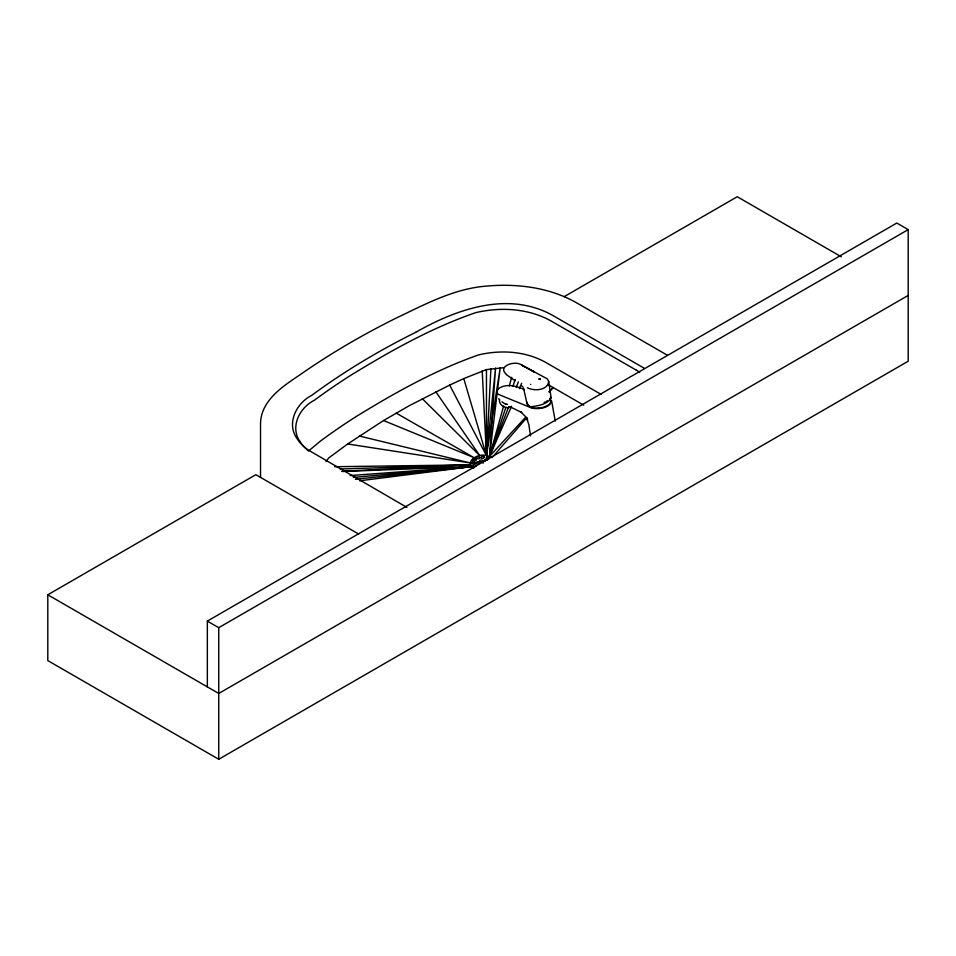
<?xml version="1.0" encoding="UTF-8"?>
<svg xmlns="http://www.w3.org/2000/svg" width="956" height="956" viewBox="0 0 956 956"><rect width="100%" height="100%" fill="white"/><g stroke="black" fill="none" stroke-linecap="round" stroke-linejoin="round"><path stroke-width="1.43" d="M526.971 417.497L492.161 457.506L486.449 455.642L486.461 369.59L503.752 367.713M473.758 468.141C463.517 461.151 479.219 452.774 486.449 455.642L490.918 368.646M525.848 416.995L489.532 456.359L495.531 368.024L486.449 455.642L449.679 385.089L409.084 405.798L383.547 420.544L347.673 443.978L328.613 458.032L326.02 461.64M527.079 402.309L527.354 404.579L530.484 406.85C537.595 405.918 547.477 404.531 551.134 397.827L548.696 381.456L547.274 378.839L521.713 365.12C515.81 359.946 496.845 366.076 506.19 374.083M511.556 406.264L489.532 456.359L500.215 367.713L486.449 455.642L463.78 378.576L486.461 369.59M508.735 406.73L489.532 456.359L503.645 406.061M509.285 385.937L511.699 377.321M489.532 456.359L505.879 407.411M512.882 386.427L515.212 379.436M516.204 387.443L518.343 381.922M519.299 388.662L521.677 383.248M549.21 391.924L553.082 387.479L549.043 391.852M308.848 450.766L320.308 441.17A754.045 435.339 0 0 1 356.182 416.529C395.127 392.641 435.494 369.924 478.741 354.867C500.92 349.693 525.453 351.091 545.601 362.348L601.109 394.398M546.366 401.389L547.31 400.767M207.344 686.898L207.344 621.101L896.8 223.047L908.2 229.619L908.2 361.213L218.745 759.267L47.8 660.584L47.8 594.787L255.838 474.678L358.715 534.069M564.255 296.611L737.255 196.733L841.364 256.829M207.344 621.101L218.745 627.686L908.2 229.619M908.2 295.416L218.745 693.47L47.8 594.787M415.633 332.353C456.669 309.027 508.58 290.457 553.237 315.707L644.153 368.191M449.679 385.089L463.78 378.576M544.084 402.452L545.255 401.962M510.731 406.921C506.071 409.276 499.39 405.607 499.355 400.265M359.587 480.808L471.75 466.612L342.176 471.499M355.417 479.303L471.75 466.612L350.135 475.562M487.333 457.147L488.181 457.135A1.697 0.98 0 0 1 489.364 457.757M485.409 459.525L486.257 459.513A1.589 0.92 0 0 1 487.44 460.159L487.5 460.398M472.826 461.915L473.674 461.891M353.338 477.438L471.75 466.612M342.021 471.284L470.507 464.843L334.624 466.719M340.264 469.002L470.507 464.843M474.917 458.94L474.057 458.964A1.697 0.98 0 0 0 472.909 459.657L472.921 460.159M478.072 461.999L477.211 462.023A1.697 0.98 0 0 0 476.064 462.716L476.076 463.206M530.711 384.312L530.711 384.503M347.673 443.978L470.113 462.919L359.289 436.008M524.318 389.594C516.814 386.164 507.505 383.428 499.773 387.837C496.284 389.008 495.567 394.015 499.653 394.876L530.735 407.638C536.806 410.279 554.91 407.579 549.939 398.64M505.664 403.814L507.493 404.436M383.547 420.544L473.997 457.649L396.154 413.088M509.608 406.587L521.641 412.466L520.841 411.893L525.657 416.78M527.413 387.754C534.057 391.279 547.633 390.61 548.696 381.456M550.405 397.158L551.134 397.827M667.36 355.238L575.404 302.144C548.421 287.206 516.563 283.37 486.198 286.119C453.491 288.712 424.273 304.761 395.198 318.563C361.858 335.197 329.581 354.019 299.085 375.433C281.614 387.084 259.948 401.508 260.522 425.229L260.522 477.343M636.397 370.223L550.967 320.905C528.298 308.334 500.753 306.816 475.849 312.612C431.574 327.765 390.347 351.055 350.529 375.433A762.052 439.975 0 0 0 314.273 400.325C299.837 407.435 289.847 426.555 299.718 441.17M547.955 384.527L583.746 405.177M406.921 507.409L308.167 449.977A71.688 41.383 0 0 1 296.647 438.027C286.358 422.803 296.695 402.846 311.728 395.378A765.732 442.09 0 0 1 415.633 332.353M505.82 404.472L501.948 401.783M506.238 374.561L514.914 380.596M521.749 385.877L522.956 387.084M422.325 398.7L479.804 455.689L435.852 391.805M498.674 398.736L499.857 399.978M526.589 418.226L528.788 424.297L530.52 435.793M489.364 457.781L489.376 458.271A1.697 0.98 0 0 1 488.229 458.964L487.381 458.988A1.589 0.92 0 0 1 486.198 458.342L486.186 457.852A1.589 0.92 0 0 1 487.261 457.219M484.286 457.099L484.298 457.589A1.697 0.98 0 0 1 483.15 458.283L482.29 458.306A1.697 0.98 0 0 1 480.999 457.613M482.804 460.673L482.816 461.162A1.697 0.98 0 0 1 481.669 461.868L480.82 461.879A1.697 0.98 0 0 1 479.53 461.198M481.119 457.661L481.107 457.171A1.697 0.98 0 0 1 482.254 456.466L483.103 456.454A1.697 0.98 0 0 1 484.393 457.147M479.649 457.613L479.661 458.103A1.697 0.98 0 0 1 478.514 458.808L477.665 458.82A1.697 0.98 0 0 1 476.363 458.139M479.637 461.234L479.625 460.744A1.697 0.98 0 0 1 480.772 460.051L481.621 460.027A1.697 0.98 0 0 1 482.911 460.72M479.243 462.644L479.255 463.134A1.697 0.98 0 0 1 478.108 463.839L477.259 463.851A1.697 0.98 0 0 1 475.969 463.17M476.482 458.187L476.47 457.685A1.697 0.98 0 0 1 477.618 456.992L478.466 456.968A1.697 0.98 0 0 1 479.649 457.601M476.088 459.585L476.1 460.075A1.697 0.98 0 0 1 474.953 460.78L474.104 460.792A1.697 0.98 0 0 1 472.814 460.111M523.53 388.136L527.055 403.838M551.612 400.958L555.221 421.07M527.533 403.695L527.855 405.117A13.886 6.501 -8 0 0 529.863 406.85L532.026 407.662A13.886 6.489 -8 0 0 536.101 408.188L542.207 407.555A13.886 6.501 -8 0 0 546.294 406.157L548.505 404.878A13.886 6.501 -8 0 0 550.572 402.727L550.62 399.811A13.886 6.513 -8 0 0 550.106 399.178M482.206 370.809L486.449 455.642M218.745 627.686L218.745 759.267M482.971 463.17A1.697 0.98 0 0 1 483.306 463.003M485.05 461.282A1.589 0.92 0 0 1 484.274 460.72L484.262 460.23A1.589 0.92 0 0 1 485.325 459.597M474.941 458.94A1.697 0.98 0 0 1 476.208 459.633M478.096 461.999A1.697 0.98 0 0 1 479.362 462.692M472.754 461.975A1.589 0.92 0 0 0 471.678 462.62L471.69 463.098A1.589 0.92 0 0 0 472.873 463.744L473.722 463.72A1.697 0.98 0 0 0 474.869 463.027L474.857 462.537A1.697 0.98 0 0 0 473.59 461.82M308.453 450.85A68.533 39.566 0 0 1 299.718 441.17M636.397 370.223A18.785 10.851 0 0 1 639.66 372.505M472.921 465.5L472.933 465.99A1.589 0.92 0 0 0 474.116 466.636L474.965 466.612A1.697 0.98 0 0 0 476.112 465.919L476.1 465.429A1.589 0.92 0 0 0 474.929 464.783L474.068 464.807A1.697 0.98 0 0 0 472.921 465.5M539.208 379.329L540.319 379.413L539.268 379.257M539.208 378.875L540.319 378.958L539.268 378.791M532.062 370.653L521.713 365.12L534.237 371.896L532.062 370.653M527.616 420.007L526.493 417.963L527.545 419.995"/></g></svg>
